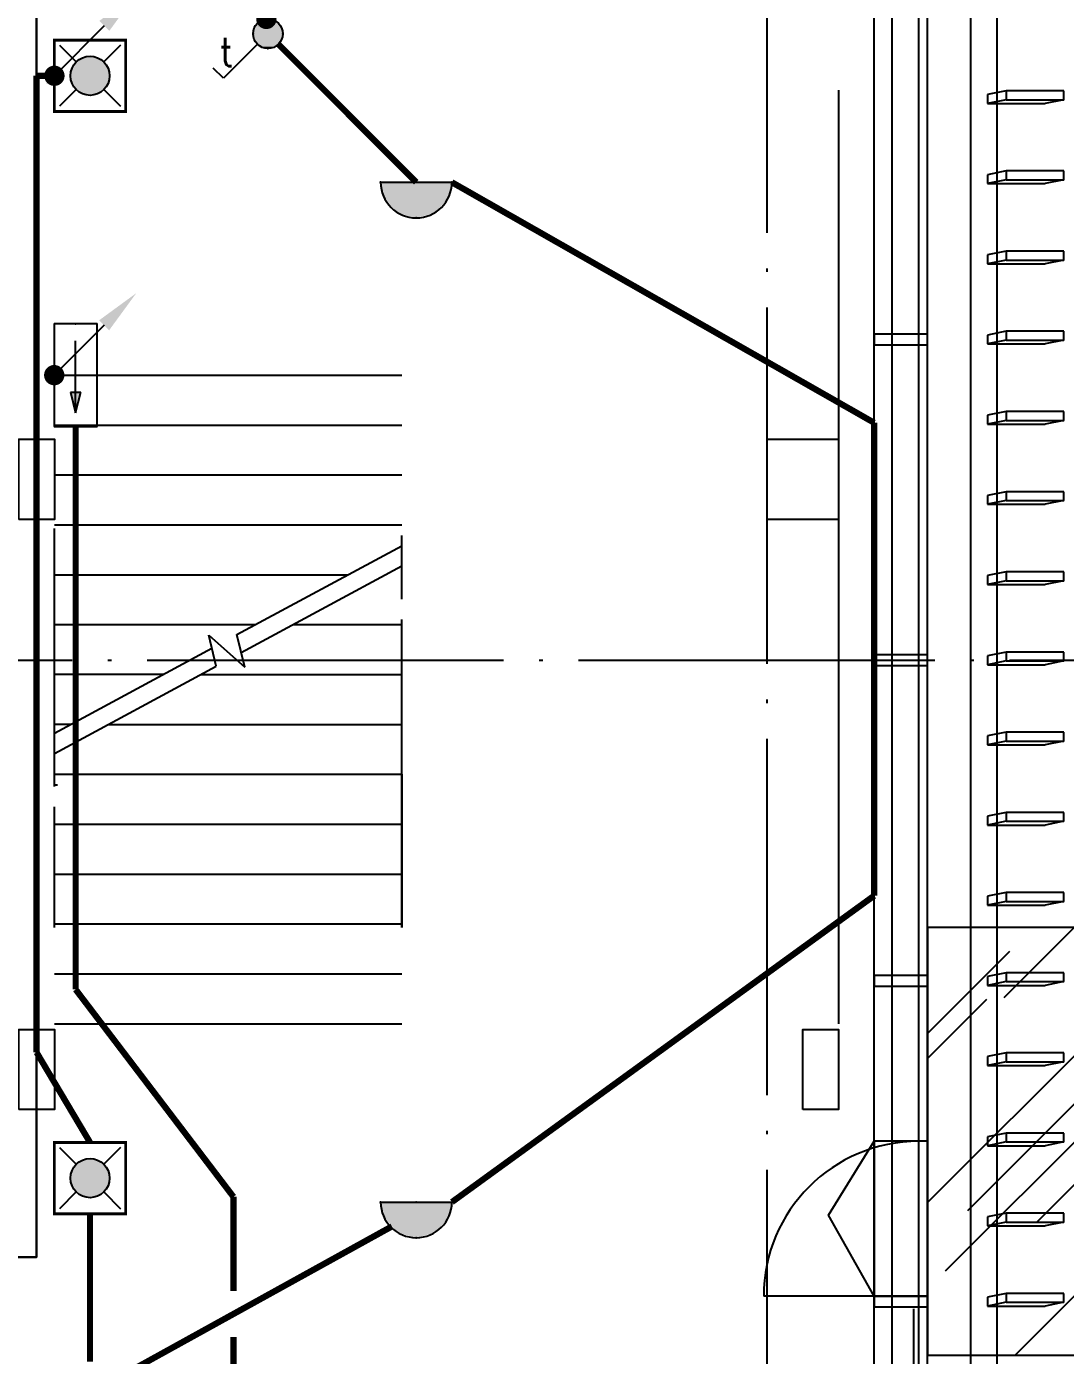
# Model space of a CAD drawing. Extents: x -288892 to 86489, y -207485 to 163917.
# Drawn here: x 53344 to 59173, y 72898 to 80357 of the extents above; entities that cross this region are included whole.
import ezdxf
from ezdxf.enums import TextEntityAlignment as Align

# ---------------------------------------------------------------- set-up
doc = ezdxf.new("R2010")
doc.units = 0
doc.header["$LTSCALE"] = 1000
doc.header["$MEASUREMENT"] = 0
doc.linetypes.add('DASH', pattern=[0.35, 0.25, -0.1])
doc.linetypes.add('X-104 13#平面$0$DOTE', pattern=[2.4200000000000004, 2, -0.2, 0.02, -0.2])
doc.layers.get('0').update_dxf_attribs({"linetype": 'CONTINUOUS'})
for name, color, linetype in [('13#楼幕墙$0$A-C_幕墙龙骨', 133, 'CONTINUOUS'), ('13#楼幕墙$0$A-C_玻璃幕墙', 140, 'CONTINUOUS'), ('13#楼幕墙$0$A-C_窗', 140, 'CONTINUOUS'), ('13#楼幕墙$0$A-TECH_结构', 21, 'CONTINUOUS'), ('13#楼幕墙$0$A-金属背板', 30, 'CONTINUOUS'), ('13#楼幕墙$0$D-铝板', 181, 'CONTINUOUS'), ('EQUIP-照明', 3, 'CONTINUOUS'), ('LWIRE', 4, 'CONTINUOUS'), ('WIRE-应急', 2, 'DASH'), ('WIRE-照明', 1, 'CONTINUOUS'), ('X-104 13#平面$0$A-C_玻璃幕墙', 140, 'CONTINUOUS'), ('X-104 13#平面$0$A-E_电梯', 171, 'CONTINUOUS'), ('X-104 13#平面$0$A-TECH_结构', 21, 'CONTINUOUS'), ('X-104 13#平面$0$A_AXIS-轴线', 36, 'X-104 13#平面$0$DOTE'), ('X-104 13#平面$0$EH_玻璃', 156, 'CONTINUOUS'), ('X-104 13#平面$0$s-colu', 40, 'CONTINUOUS')]:
    doc.layers.add(name, color=color, linetype=linetype)
doc.layers.add('X-104 13#平面$0$000套内', color=226, linetype='CONTINUOUS', lineweight=30, plot=False)
doc.styles.add('_TEL_DIM', font='SIMPLEX', dxfattribs={"width": 0.8, "height": 3.5, "bigfont": 'HZTXT'})
doc.styles.get("Standard").update_dxf_attribs({"font": 'gbenor.shx', "bigfont": 'gbcbig.shx'})

# ---------------------------------------------------------------- blocks, each defined once
blk = doc.blocks.new('13#楼幕墙$0$llllei')
for p, q in [((325, 50), (0, 50)), ((0, 50), (0, 0)), ((0, 0), (325, 0)), ((325, 0), (325, 50))]:
    blk.add_line(p, q)
for points in [[(0, 50), (-105, 29)], [(-105, 29), (-105, -21)], [(0, 0), (-105, -21)], [(325, 0), (220, -21)], [(-105, -21), (220, -21)]]:
    blk.add_lwpolyline(points)
blk = doc.blocks.new('13#楼幕墙$0$A$C7A413A1D')
blk.add_lwpolyline([(-70, -300.0000000000001), (-10, -300), (-10, 0), (-70, -1.13686837721616e-13)], close=True)
blk = doc.blocks.new('13#楼幕墙$0$A$C2B4E24BF')
for points in [[(5.000000000021828, 50.00000000008004), (5.000000000021828, 920.0000000000509)], [(4.99999999969441, 300), (459.9999999998472, 556.983625253335), (874.9999999999854, 299.9999999999854)]]:
    blk.add_lwpolyline(points)
blk.add_lwpolyline([(4.99999999969441, 7.275957614183426e-12), (875, -7.275957614183426e-12), (874.9999999999854, 299.9999999999854), (4.99999999969441, 299.9999999999927)], close=True)
blk.add_arc((5.000000000021828, 50.00000000005821), 869.9999999999782, 0, 90)
blk = doc.blocks.new('13#楼幕墙')
at = {"layer": '13#楼幕墙$0$A-C_玻璃幕墙'}
for p, q in [((58349.99999999993, 61350.00000000006), (58349.99999999987, 81336.58432419877)), ((58399.99999999991, 61300.00000000006), (58399.99999999985, 81359.89970710652)), ((58199.99999999993, 61500.00000000006), (58199.99999999988, 81266.63817547553))]:
    blk.add_line(p, q, dxfattribs=at)
at = {"layer": '13#楼幕墙$0$A-TECH_结构'}
blk.add_lwpolyline([(4402.283722101345, 77599.99999999997), (-600.0000000001146, 77599.99999999997), (-600.0000000000582, 59999.99999999997), (21800.00000000001, 59999.99999999994), (21799.99999999999, 61599.99999999991), (58099.99999999993, 61600.00000000006), (58099.99999999987, 81220.00740966003), (53261.28816726917, 85280.16872387758), (38099.99999999985, 76526.79491924313), (38099.99999999985, 72299.99999999991), (12409.71024826031, 72299.99999999997), (4402.283722101213, 77600.00000000006)], dxfattribs=at)
at = {"layer": '13#楼幕墙$0$A-金属背板'}
blk.add_line((58319.99999999984, 73159.9723332603), (58319.99999999984, 71429.9723332602), dxfattribs=at)
at = {"layer": '13#楼幕墙$0$D-铝板'}
blk.add_lwpolyline([(58789.99999999993, 81359.89970710654), (58639.99999999992, 81359.89970710654), (58639.99999999992, 61199.99999999991), (58789.99999999993, 61049.99999999998), (58789.99999999993, 81359.89970710654)], close=True, dxfattribs=at)
at = {"layer": '13#楼幕墙$0$A-C_幕墙龙骨', "rotation": 90}
for p in [(58099.99999999994, 78639.99999999997), (58099.99999999994, 76839.99999999997), (58099.99999999994, 75039.99999999997), (58099.99999999994, 73239.99999999997)]:
    blk.add_blockref('13#楼幕墙$0$A$C7A413A1D', p, dxfattribs=at)
at = {"layer": '13#楼幕墙$0$A-C_窗', "rotation": 90}
blk.add_blockref('13#楼幕墙$0$A$C2B4E24BF', (58400.00000000004, 73225.00000000028), dxfattribs=at)
at = {"layer": '13#楼幕墙$0$D-铝板'}
for p in [(58839.99999999993, 79945.99999999997), (58839.99999999993, 79495.99999999997), (58839.99999999993, 79045.99999999997), (58839.99999999993, 78595.99999999997), (58839.99999999993, 78145.99999999997), (58839.99999999993, 77695.99999999997), (58839.99999999993, 77245.99999999997), (58839.99999999993, 76795.99999999997), (58839.99999999993, 76345.99999999997), (58839.99999999993, 75895.99999999997), (58839.99999999993, 75445.99999999997), (58839.99999999993, 74995.99999999997), (58839.99999999993, 74545.99999999997), (58839.99999999993, 74095.99999999997), (58839.99999999993, 73645.99999999997), (58839.99999999993, 73195.99999999997)]:
    blk.add_blockref('13#楼幕墙$0$llllei', p, dxfattribs=at)
blk = doc.blocks.new('X-104 13#平面$0$轴网')
at = {"layer": 'X-104 13#平面$0$A_AXIS-轴线', "linetype": 'X-104 13#平面$0$DOTE'}
blk.add_line((57500, -7400.98603368341), (57500, 24620.25062679139), dxfattribs=at)
blk = doc.blocks.new('X-104 13#平面')
at = {"layer": 'X-104 13#平面$0$EH_玻璃'}
h = blk.add_hatch(dxfattribs=at)
h.set_pattern_fill('AR-RROOF', color=256, scale=600, angle=44.99999999999999)
h.set_pattern_definition([(44.99999999999999, (0, 0), (646.5784407169793, 1724.209175245277), [11430, -1524, 3810, -762]), (44.99999999999999, (447.2167548292441, 986.0321220933929), (-1255.439805725468, 177.8090711971695), [2286, -251.46, 4572, -571.5]), (44.99999999999999, (-188.585378542452, 727.4007458066014), (2440.833613706597, 3162.846205840555), [6096, -1066.8, 3048, -762])])
h.paths.add_polyline_path([(59999.99999999994, 75300.00000000001), (58399.99999999995, 75300.00000000001), (58399.99999999995, 72900.00000000001), (59999.99999999994, 72900.00000000001)])
at = {"layer": 'X-104 13#平面$0$000套内'}
blk.add_lwpolyline([(4100.000000000022, 77750.00000000006), (4100.000000000024, 68699.99999999999), (-750.0000000000621, 68699.99999999999), (-750.0000000000618, 59850), (21949.99999999995, 59850), (21949.99999999994, 61450), (58249.99999999994, 61450), (58249.99999999994, 71299.99999999971), (48400.00000000652, 71299.99999999971), (48400.00000000652, 73449.99999999971), (53400.00000000652, 73449.99999999971), (53400.00000000652, 80499.99999999971), (58249.99999999994, 80499.99999999971), (58249.99999999994, 81290.05161517872), (53288.97308394587, 85452.64044071968), (37949.99999999994, 76613.31606116104), (37949.99999999994, 72450), (12454.85512413029, 72449.99999999993), (4447.428597971128, 77750.00000000006)], close=True, dxfattribs=at)
at = {"layer": 'X-104 13#平面$0$A-C_玻璃幕墙'}
blk.add_lwpolyline([(59999.99999999994, 75300.00000000001), (58399.99999999995, 75300.00000000001), (58399.99999999995, 72900.00000000001), (59999.99999999994, 72900.00000000001)], close=True, dxfattribs=at)
at = {"layer": 'X-104 13#平面$0$A-E_电梯'}
for p, q in [((57900.00123364184, 79999.99999999968), (57900.0012336419, 74760.00000000003)), ((53500.00000000653, 78400.00000000001), (55450.0000000065, 78400)), ((53500.00000000653, 78120.00000000001), (55450.00000000625, 78120.00000000001)), ((53500.0000000064, 77840.00000000003), (55450.00000000612, 77840.00000000003)), ((53500.00000000627, 77560.00000000004), (55450.00000000599, 77560.00000000004)), ((53500.00000000639, 76090.80825377055), (53500.00000000653, 77540)), ((55450.00000000618, 77142.81616230203), (55450.0000000065, 77499.99999999999)), ((54524.55276515113, 76943.54549050934), (55450.00000000638, 77442.81616230238)), ((53500.00000000614, 77280.00000000006), (55148.20424931412, 77280.00000000006)), ((54548.45097753345, 76842.81395055194), (55450.0000000064, 77329.19174622912)), ((53500.00000000601, 77000.00000000007), (54629.19674416896, 77000.00000000009)), ((54839.8107609896, 77000.0000000001), (55450.00000000622, 76999.99999999999)), ((55450.0000000065, 75300), (55450.00000000616, 77029.19174622897)), ((54407.88382446497, 76766.97920352229), (54366.69488470334, 76940.59157523689)), ((54366.69488470334, 76940.59157523689), (54567.66513707281, 76761.82580597485)), ((54567.66513707281, 76761.82580597485), (54524.55276515113, 76943.54549050934)), ((53500.00000000639, 76390.80825377075), (54383.98561208264, 76867.71074347968)), ((53500.00000000639, 76277.18383769746), (54407.88382446497, 76766.97920352229)), ((54110.18923902382, 76720.00000000012), (53500.00000000652, 76720.00000000012)), ((54320.80325584421, 76720.00000000012), (55450.00000000629, 76719.99999999999)), ((53591.18173387873, 76440.00000000016), (53500.00000000652, 76440.00000000016)), ((53801.79575069911, 76440.00000000015), (55450.00000000634, 76440)), ((53500.00000000653, 76160), (55450.0000000064, 76160.00000000025)), ((55450.00000000653, 76159.99999999968), (55450.00000000653, 75300)), ((53500.00000000653, 76100), (53517.03780457204, 76100.00000000004)), ((53500.00000000653, 75300), (53500.00000000638, 75977.1838376976)), ((53500.00000000653, 75880), (55450.00000000653, 75880)), ((53500.00000000653, 75600), (55450.00000000653, 75600)), ((53500.00000000653, 75320), (55450.0000000064, 75320.00000000025)), ((53500.00000000653, 75040), (55450.00000000653, 75040)), ((53500.00000000653, 74760), (55450.00000000653, 74760))]:
    blk.add_line(p, q, dxfattribs=at)
blk.add_lwpolyline([(57900.00123364748, 79999.99999999968), (57900.00123363625, 76140)], dxfattribs=at)
at = {"layer": 'X-104 13#平面$0$A-TECH_结构'}
blk.add_lwpolyline([(58099.99999999994, 61600), (58099.99999999987, 81220.00740966003), (53261.28816726917, 85280.16872387758), (38099.99999999985, 76526.79491924313), (38099.99999999994, 72300), (12409.71024826038, 72299.99999999993), (4402.283722101213, 77600.00000000006), (-600.0000000000628, 77600), (-600.0000000000618, 60000), (21799.99999999995, 60000), (21799.99999999994, 61600)], close=True, dxfattribs=at)
at = {"layer": 'X-104 13#平面$0$A_AXIS-轴线', "linetype": 'X-104 13#平面$0$DOTE'}
blk.add_line((39500, 76800.00000000007), (60408.42140219617, 76800.00000000009), dxfattribs=at)
at = {"layer": 'X-104 13#平面$0$s-colu'}
for points in [[(53300.00000000061, 77590.00000133569), (53300.00000000061, 78040.00000133569), (53500.00000000061, 78040.00000133569), (53500.00000000061, 77590.00000133569)], [(57500.00123364187, 78040.00000133569), (57900.00123364187, 78040.00000133569), (57900.00123364187, 77590.00000133569), (57500.00123364187, 77590.00000133569)], [(53300.22325668504, 74278.00713368616), (53300.22325668504, 74728.00713368616), (53500.22325668504, 74728.00713368616), (53500.22325668504, 74278.00713368616)], [(57700.00123364344, 74278.00713368616), (57700.00123364344, 74728.00713368616), (57900.00123364344, 74728.00713368616), (57900.00123364344, 74278.00713368616)]]:
    blk.add_lwpolyline(points, close=True, dxfattribs=at)
blk.add_blockref('X-104 13#平面$0$轴网', (0, 62400))
at = {"layer": 'X-104 13#平面$0$A-TECH_结构'}
blk.add_blockref('13#楼幕墙', (0, 0), dxfattribs=at)
blk = doc.blocks.new('$equip$00001168')
blk.add_line((-0.5, 0), (0.5, 0))
blk.add_arc((0, 0), 0.5, 180, 0)
for p in [(-0.5, 0), (0, 0), (0.5, 0), (0, -0.5)]:
    blk.add_point(p)
for points in [[(0.4330127018911298, -0.25), (-0.4330127018911298, -0.25), (0.5, 0), (-0.5, 0)], [(0.25, -0.4330127018911298), (-0.25, -0.4330127018911298), (0.4330127018911298, -0.25), (-0.4330127018911298, -0.25)], [(0, -0.5), (0, -0.5), (0.25, -0.4330127018911298), (-0.25, -0.4330127018911298)]]:
    blk.add_solid(points)
at = {"flags": 9}
blk.add_attdef('A', (0, 0), '', height=2e-05, dxfattribs=at)
blk = doc.blocks.new('$equip$00002541')
blk.add_hatch(color=256).paths.add_polyline_path([(-0.2400000000016007, 0.3719999999993888), (-0.5280000000020664, 0.2999999999992724), (-0.2400000000016007, 0.227999999999156)])
for p, q in [((-0.7199999999975262, 0.5999999999949068), (-0.7199999999975262, 0)), ((0.7199999999975262, 0.5999999999949068), (-0.7199999999975262, 0.5999999999949068)), ((0.7199999999975262, 0), (0.7199999999975262, 0.5999999999949068)), ((-0.2400000000016007, 0.3719999999993888), (-0.5280000000020664, 0.2999999999992724)), ((-0.5280000000020664, 0.2999999999992724), (-0.2400000000016007, 0.227999999999156)), ((-0.2400000000016007, 0.3719999999993888), (-0.2400000000016007, 0.227999999999156)), ((-0.7199999999975262, 0), (0.7199999999975262, 0))]:
    blk.add_line(p, q)
at = {"color": 7}
blk.add_line((-0.4800000000032014, 0.2999999999992724), (0.4800000000032014, 0.2999999999992724), dxfattribs=at)
at = {"const_width": 0.02}
blk.add_lwpolyline([(-0.7199999999975262, 0.5999999999949068), (-0.7199999999975262, 0), (0.7199999999975262, 0), (0.7199999999975262, 0.5999999999949068), (-0.7199999999975262, 0.5999999999949068), (-0.7199999999975262, 0)], dxfattribs=at)
for p in [(0, 0.5999999999949068), (-0.7199999999975262, 0.2999999999956344), (0.7199999999975262, 0.2999999999956344), (0, 0)]:
    blk.add_point(p)
at = {"color": 7, "style": '_TEL_DIM', "flags": 1}
blk.add_attdef('A', text='', height=2e-05, dxfattribs=at).set_placement((0, 0), align=Align.MIDDLE_CENTER)
blk = doc.blocks.new('$equip$00002604')
blk.add_hatch(color=256).paths.add_polyline_path([(0.2745181131831487, 0.5000125000005937, 1), (-0.2744993631858961, 0.5000125000005937, 1)])
for p, q in [((-0.4285620535811177, 0.9285839285730617), (-0.1940976152691292, 0.6941194902610732)), ((0.1941163652627438, 0.6941194902683492), (0.4285808035638183, 0.9285839285730617)), ((-0.4285620535811177, 0.07144107142812572), (-0.1940976152691292, 0.3059055097401142)), ((0.1941163652627438, 0.3059055097328383), (0.4285808035638183, 0.07144107142812572))]:
    blk.add_line(p, q)
at = {"const_width": 0.04}
blk.add_lwpolyline([(-0.4999906250013737, 1.000012500000594), (-0.4999906250013737, 1.250000059371814e-05), (0.5000093749986263, 1.250000059371814e-05), (0.5000093749986263, 1.000012500000594), (-0.4999906250013737, 1.000012500000594), (-0.4999906250013737, 1.250000059371814e-05)], dxfattribs=at)
blk.add_lwpolyline([(-0.4999906250013737, 1.000012500000594), (-0.4999906250013737, 1.250000059371814e-05), (0.5000093749986263, 1.250000059371814e-05), (0.5000093749986263, 1.000012500000594)], close=True)
blk.add_circle((9.374998626299202e-06, 0.5000125000005937), 0.2745087381843628)
for p in [(9.374998626299202e-06, 1.000012500000594), (-0.4999906250013737, 0.5000125000005937), (0.5000093749986263, 0.5000125000005937), (0, 0)]:
    blk.add_point(p)
at = {"color": 7, "style": '_TEL_DIM', "flags": 1}
blk.add_attdef('A', text='', height=2.5e-05, dxfattribs=at).set_placement((0, 0), align=Align.MIDDLE_CENTER)
blk = doc.blocks.new('$equip_U$00000292(HT0843)')
for p in [(9.374998626299202e-06, 1.000012500000594), (-0.4999906250013737, 0.5000125000005937), (0.5000093749986263, 0.5000125000005937)]:
    blk.add_point(p)
blk.add_blockref('$equip$00002604', (0, 0))
at = {"color": 7, "style": '_TEL_DIM', "flags": 1}
for tag in ['REMARK', 'A']:
    blk.add_attdef(tag, text='', height=2.5e-05, dxfattribs=at).set_placement((0, 0), align=Align.MIDDLE_CENTER)
blk = doc.blocks.new('$TelecSys$00000079')
for p, q in [((0.7000000000007276, 0.7000000000007276), (0, 0)), ((0.1041666666678793, 0.1041666666660603), (0.1041666666678793, 0.1041666666660603)), ((-0.1041666666678793, -0.1041666666660603), (-0.1041666666678793, -0.1041666666660603))]:
    blk.add_line(p, q)
at = {"const_width": 0.1425}
blk.add_lwpolyline([(-0.07125000000087311, 0, 1), (0.07125000000087311, 0, 1)], format="xyb", close=True, dxfattribs=at)
blk.add_solid([(0.6300000000010186, 0.7700000000004366), (0.7700000000004366, 0.6299999999991996), (1.150000000001455, 1.149999999999636)])
at = {"width": 0.8, "flags": 9}
blk.add_attdef('A', (0, 0), '', height=2e-05, dxfattribs=at)
blk = doc.blocks.new('$equip$00001822')
for p, q in [((0.1473139127483591, 0.3556472460822988), (0.625, 0.8333333333339397)), ((0.625, 0.8333333333339397), (0.7664213562384248, 0.6919119770955149))]:
    blk.add_line(p, q)
blk.add_circle((0, 0.2083333333339397), 0.2083333333334168)
for p in [(0, 0.4166666666660603), (-0.2083333333357587, 0.2083333333339397), (0.2083333333357587, 0.2083333333339397), (-0.01544940226449398, 0.0005736313996749232)]:
    blk.add_point(p)
for points in [[(-0.1041666666715173, 0.3887552924552438), (0.1041666666715173, 0.3887552924552438), (-0.1804219591213041, 0.312500000001819), (0.1804219591213041, 0.312500000001819)], [(0, 0.4166666666660603), (0, 0.4166666666660603), (-0.1041666666715173, 0.3887552924552438), (0.1041666666715173, 0.3887552924552438)], [(-0.1804219591213041, 0.312500000001819), (0.1804219591213041, 0.312500000001819), (-0.2083333333284827, 0.2083333333339397), (0.2083333333284827, 0.2083333333339397)], [(-0.1804219591213041, 0.1041666666660603), (0.1804219591213041, 0.1041666666660603), (-0.2083333333284827, 0.2083333333339397), (0.2083333333284827, 0.2083333333339397)], [(-0.1041666666715173, 0.02791137421263556), (0.1041666666715173, 0.02791137421263556), (-0.1804219591213041, 0.1041666666660603), (0.1804219591213041, 0.1041666666660603)], [(0, 1.818989403545856e-12), (0, 1.818989403545856e-12), (-0.1041666666715173, 0.02791137421263556), (0.1041666666715173, 0.02791137421263556)]]:
    blk.add_solid(points)
at = {"color": 7, "style": '_TEL_DIM'}
blk.add_attdef('$TEXT$', text='', height=0.4, dxfattribs=at).set_placement((0.5805799275694881, 0.4645799965601327), align=Align.MIDDLE_CENTER)
at = {"color": 7, "style": '_TEL_DIM', "flags": 1}
blk.add_attdef('A', text='', height=2e-05, dxfattribs=at).set_placement((0, 0), align=Align.MIDDLE_CENTER)

msp = doc.modelspace()

# ---------------------------------------------------------------- linework, layer by layer
at = {"layer": 'WIRE-应急', "linetype": 'DASH', "const_width": 35}
for points in [[(53500.00000000647, 80080.29855383513), (53400.00000000652, 80080.29480383568)], [(53400.00000000652, 80080.29480383568), (53400.00000000652, 74598.67575084988)], [(53619.10255617264, 78112.00000000068), (53619.10255617264, 74952.08120453381)], [(54504.5900713118, 73788.20544274442), (53619.10255617264, 74952.08120453381)], [(53400.00000000652, 74598.67575084988), (53700.00500000676, 74093.12632025569)], [(54504.59007131176, 73259.04804331256), (54504.5900713118, 73788.20544274442)], [(53700.00500000676, 73693.12632025569), (53700.0045502474, 72863.17419698718)], [(54504.5900713118, 71204.936000722), (54504.59007131176, 73001.96293888224)]]:
    msp.add_lwpolyline(points, dxfattribs=at)
at = {"layer": 'WIRE-照明', "linetype": 'Continuous', "const_width": 35}
for points in [[(55530.47222752823, 79482.4955149917), (54756.79624818396, 80257.68360246741)], [(58099.99999999988, 78132.79693233676), (55730.47222752823, 79482.4955149917)], [(58099.99999999988, 75478.28035917913), (58099.99999999988, 78132.79693233676)], [(55730.47222752823, 73758.65996001707), (58099.99999999988, 75478.28035917913)], [(53666.66666667295, 72667.34085965318), (55393.86968715, 73622.05741963885)]]:
    msp.add_lwpolyline(points, dxfattribs=at)

# ---------------------------------------------------------------- block references
msp.add_blockref('X-104 13#平面', (0, 0))
at = {"layer": 'EQUIP-照明'}
ref = msp.add_blockref('$equip$00001822', (54697.92823834717, 80400), dxfattribs=dict(at, xscale=400, yscale=400, zscale=400, rotation=180))
ref.add_attrib('$TEXT$', 't', dxfattribs={"layer": '0', "color": 7, "height": 160, "style": '_TEL_DIM'}).set_placement((54465.69626731937, 80214.16800137595), align=Align.MIDDLE_CENTER)
at = {"layer": 'EQUIP-照明', "xscale": 400, "yscale": 400, "zscale": 400}
for name, p, rotation in [('$equip_U$00000292(HT0843)', (53500.00000000647, 80080.29855383513), 270), ('$equip$00002541', (53739.1025561709, 78399.9999999997), 90), ('$equip_U$00000292(HT0843)', (53500.00000000652, 73893.13007025514), 270)]:
    msp.add_blockref(name, p, dxfattribs=dict(at, rotation=rotation))
for p in [(55530.47222752823, 79482.4955149917), (55530.47222752823, 73758.65996001707)]:
    msp.add_blockref('$equip$00001168', p, dxfattribs=at)
at = {"layer": 'LWIRE', "xscale": 400, "yscale": 400, "zscale": 400}
for p in [(54689.35960280732, 80399.55830031805), (53500.00500000671, 80080.29480383568), (53499.10255617293, 78399.9999999997)]:
    msp.add_blockref('$TelecSys$00000079', p, dxfattribs=at)

doc.saveas('drawing.dxf')
